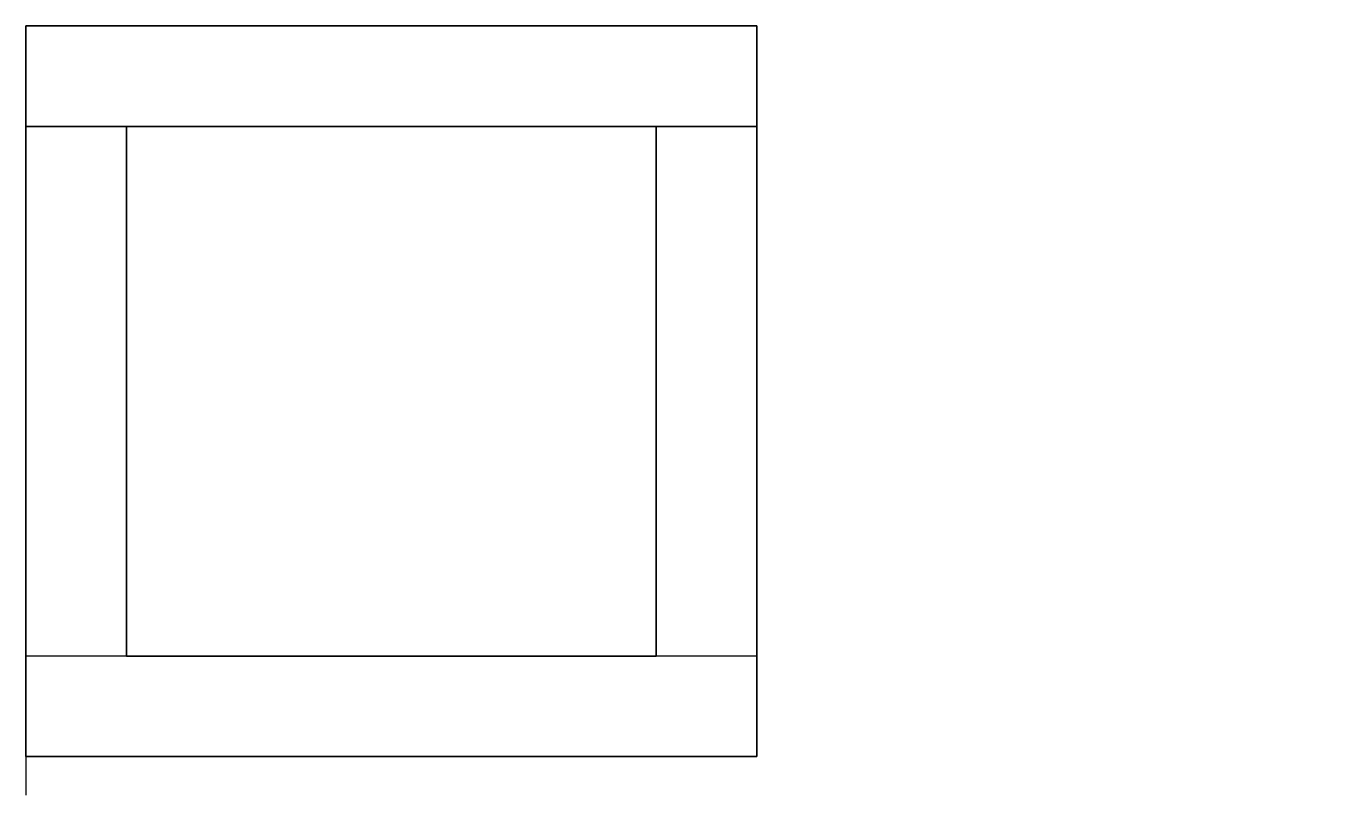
# Model space of a CAD drawing. Header units: millimetres. Extents: x 0 to 711, y -21 to 400.
import ezdxf

# ---------------------------------------------------------------- set-up
doc = ezdxf.new("R2010")
doc.units = ezdxf.units.MM
doc.layers.add('Layer1', color=10, linetype='Continuous')

msp = doc.modelspace()

# ---------------------------------------------------------------- linework, layer by layer
at = {"extrusion": (1, -2e-16, -2e-16)}
for p, q in [((0, 400, 21), (0, 0, 21)), ((0, 0), (0, 400)), ((0, 400), (400, 400)), ((400, 400, 21), (0, 400, 21)), ((400, 400, 21), (400, 0, 21)), ((400, 0), (400, 400)), ((400, 345, 21), (0, 345, 21)), ((55, 345, 21), (55, 55, 21)), ((345, 345, 15), (55, 345, 15)), ((55, 55, 15), (55, 345, 15)), ((400, 345, 21), (345, 345, 21)), ((345, 345, 21), (345, 55, 21)), ((345, 55, 15), (345, 345, 15)), ((55, 55, 21), (55, 55, 15)), ((55, 55, 15), (345, 55, 15)), ((400, 55, 21), (399.6, 55, 21)), ((400, 0, 21), (400, 55, 21)), ((0, 0, 21), (0, 0)), ((0, 0), (400, 0)), ((400, 0, 21), (0, 0, 21)), ((400, 0), (400, 0, 21))]:
    msp.add_line(p, q, dxfattribs=at)
msp.add_line((0, 0), (0, -21))
at = {"layer": 'Layer1'}
for p, q in [((0, 0), (0, 400)), ((0, 400), (400, 400)), ((400, 400), (400, 0)), ((345, 345), (345, 55)), ((400, 0), (0, 0))]:
    msp.add_line(p, q, dxfattribs=at)
at = {"layer": 'Layer1', "extrusion": (1, -2e-16, -2e-16)}
msp.add_line((400, 0, 21), (0, 0, 21), dxfattribs=at)
at = {"layer": 'Layer1'}
for points in [[(400, 400, 21), (400, 345, 21), (0, 345, 21), (0, 400, 21)], [(0, 400, 21), (0, 400), (400, 400), (400, 400, 21)], [(0, 400), (0, 400, 21), (0, 0, 21), (0, 0)], [(0, 400, 21), (400, 400, 21), (400, 345, 21), (0, 345, 21)], [(0, 400, 21), (0, 400), (400, 400), (400, 400, 21)], [(400, 400, 21), (400, 400), (400, 0), (400, 0, 21)], [(0, 345, 21), (55, 345, 21), (55, 55, 21), (0, 55, 21)], [(0, 345, 21), (55, 345, 21), (55, 55, 21), (0, 55, 21)], [(55, 55, 21), (55, 345, 21), (55, 345, 15), (55, 55, 15)], [(55, 345, 21), (345, 345, 21), (345, 345, 15), (55, 345, 15)], [(55, 345), (55, 345, 21), (55, 55, 21), (55, 55)], [(55, 345), (55, 345, 21), (345, 345, 21), (345, 345)], [(345, 345, 21), (400, 345, 21), (400, 55, 21), (345, 55, 21)], [(345, 345, 15), (345, 345, 21), (345, 55, 21), (345, 55, 15)], [(345, 345), (345, 345, 21), (345, 55, 21), (345, 55)], [(0, 55, 21), (0, 0, 21), (400, 0, 21), (400, 55, 21)], [(345, 55, 15), (345, 55, 21), (55, 55, 21), (55, 55, 15)], [(55, 55), (55, 55, 21), (345, 55, 21), (345, 55)], [(400, 0, 21), (400, 0), (0, 0), (0, 0, 21)], [(0, 0, 21), (400, 0, 21), (400, 0), (0, 0)]]:
    msp.add_3dface(points, dxfattribs=at)
for points, invisible_edges in [([(0, 400), (55, 400), (55, 345), (0, 345)], 6), ([(55, 345), (55, 400), (345, 400), (345, 345)], 5), ([(400, 345), (345, 345), (345, 400), (400, 400)], 3), ([(0, 345), (55, 345), (55, 55), (0, 55)], 5), ([(345, 345), (400, 345), (400, 55), (345, 55)], 5), ([(655.99, 345.81), (655.99, 55.81), (710.99, 55.81), (710.99, 345.81)], 15), ([(0, 0), (0, 55), (55, 55), (55, 0)], 6), ([(55, 0), (55, 55), (345, 55), (345, 0)], 5), ([(345, 0), (345, 55), (400, 55), (400, 0)], 3)]:
    msp.add_3dface(points, dxfattribs=dict(at, invisible_edges=invisible_edges))

doc.saveas('drawing.dxf')
